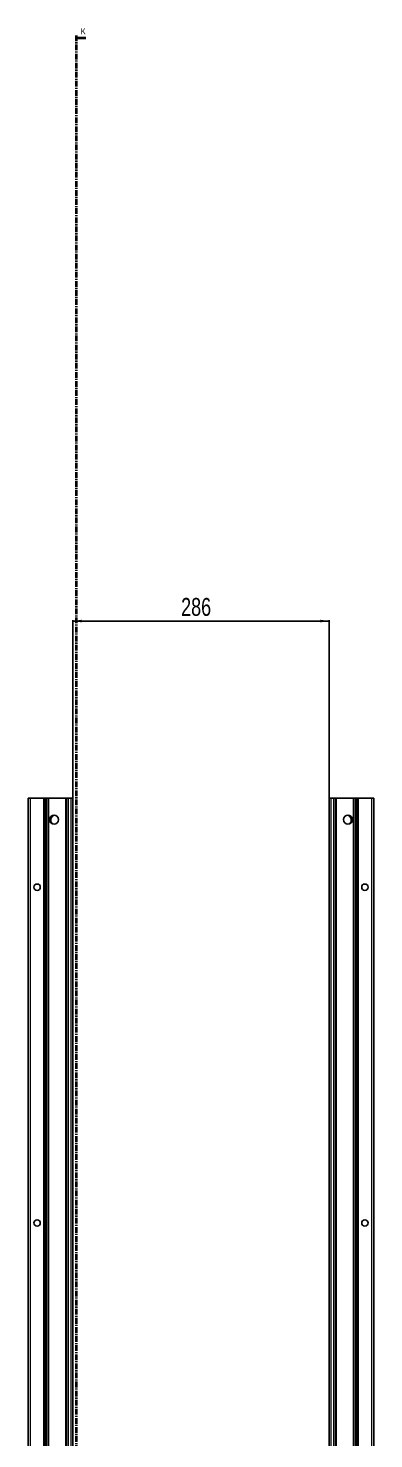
# Model space of a CAD drawing. Header units: millimetres. Extents: x -199 to 2744, y -1647 to 1507.
# Drawn here: x 1263 to 1649, y -68 to 1507 of the extents above; entities that cross this region are included whole.
import ezdxf

# ---------------------------------------------------------------- set-up
doc = ezdxf.new("R2010")
doc.units = ezdxf.units.MM
doc.linetypes.add('CENTER', pattern=[10.16, 6.35, -1.27, 1.27, -1.27])
doc.layers.add('FORMAT', color=7, linetype='Continuous')
doc.styles.add('SLDTEXTSTYLE0', font='TXT', dxfattribs={"width": 0.75})
doc.dimstyles.new('SLDDIMSTYLE0', dxfattribs={"dimtxt": 20, "dimasz": 10, "dimexe": 0, "dimexo": 0.0625, "dimgap": 5, "dimtad": 2, "dimdec": 1, "dimrnd": 1e-09, "dimzin": 12, "dimdsep": 46, "dimtxsty": 'SLDTEXTSTYLE0', "dimsah": 1, "dimcen": 0.09, "dimadec": 0, "dimazin": 3, "dimtfac": 1, "dimtofl": 0, "dimtmove": 0, "dimatfit": 3, "dimfxl": 0, "dimfrac": 2, "dimtolj": 1, "dimtzin": 12, "dimarcsym": 0})

# ---------------------------------------------------------------- blocks, each defined once
blk = doc.blocks.new('_D_4')
at = {"layer": 'FORMAT'}
for p, q in [((1313, 647.2), (1313, 846)), ((1313, 845), (1599, 845)), ((1599, 647.2), (1599, 846))]:
    blk.add_line(p, q, dxfattribs=at)
for points in [[(1313, 845), (1323, 843.5), (1323, 846.5)], [(1599, 845), (1589, 846.5), (1589, 843.5)]]:
    blk.add_solid(points, dxfattribs=at)
at = {"layer": 'FORMAT', "insert": (1433.8, 870.8), "char_height": 20, "attachment_point": 1, "style": 'SLDTEXTSTYLE0'}
blk.add_mtext('286', dxfattribs=at)

msp = doc.modelspace()

# ---------------------------------------------------------------- linework, layer by layer
at = {"color": 7, "linetype": 'CENTER', "lineweight": 35}
msp.add_line((1316.72, 1499.09), (1316.72, -1103.67), dxfattribs=at)
at = {"color": 7, "linetype": 'Continuous', "lineweight": 35}
msp.add_line((1327.36, 1496.09), (1316.72, 1496.09), dxfattribs=at)
at = {"color": 7, "linetype": 'Continuous', "lineweight": 25}
for p, q in [((1263.29, -851.79), (1263.29, 647.21)), ((1263.29, 647.21), (1265.29, 647.21)), ((1265.29, 647.21), (1280.64, 647.21)), ((1280.64, 647.21), (1281.29, 647.21)), ((1281.29, 623.46), (1281.29, 647.21)), ((1281.29, 647.21), (1281.87, 647.21)), ((1281.87, 647.21), (1283.08, 647.21)), ((1283.08, 647.21), (1283.08, -851.79)), ((1283.08, 647.21), (1283.11, 647.21)), ((1283.11, 647.21), (1283.11, -851.79)), ((1283.11, 647.21), (1284.32, 647.21)), ((1284.32, 647.21), (1285.73, 647.21)), ((1285.73, 647.21), (1305.14, 647.21)), ((1305.14, 647.21), (1305.79, 647.21)), ((1305.79, -851.79), (1305.79, 647.21)), ((1305.79, 647.21), (1307.79, 647.21)), ((1307.79, 647.21), (1310.99, 647.21)), ((1310.99, 647.21), (1312.99, 647.21)), ((1312.99, 647.21), (1312.99, -851.79)), ((1598.99, -851.79), (1598.99, 647.21)), ((1598.99, 647.21), (1600.99, 647.21)), ((1604.19, 647.21), (1600.99, 647.21)), ((1604.19, 647.21), (1606.19, 647.21)), ((1606.19, 647.21), (1606.19, -851.79)), ((1606.19, 647.21), (1606.84, 647.21)), ((1626.24, 647.21), (1606.84, 647.21)), ((1626.24, 647.21), (1627.65, 647.21)), ((1628.86, 647.21), (1627.65, 647.21)), ((1628.86, -851.79), (1628.86, 647.21)), ((1628.89, 647.21), (1628.86, 647.21)), ((1628.89, -851.79), (1628.89, 647.21)), ((1630.1, 647.21), (1628.89, 647.21)), ((1630.1, 647.21), (1630.69, 647.21)), ((1630.69, 647.21), (1630.69, 623.46)), ((1630.69, 647.21), (1631.34, 647.21)), ((1646.69, 647.21), (1631.34, 647.21)), ((1646.69, 647.21), (1648.69, 647.21)), ((1648.69, 647.21), (1648.69, -851.79)), ((1281.35, 623.35), (1281.29, 623.46)), ((1281.29, 623.46), (1281.29, 621.96)), ((1281.29, 621.96), (1281.35, 622.06)), ((1281.29, 573.46), (1281.29, 621.96)), ((1281.35, 622.06), (1281.35, 623.35)), ((1291.34, 627.73), (1291.34, 628.14)), ((1620.64, 628.14), (1620.64, 627.73)), ((1630.69, 623.46), (1630.62, 623.35)), ((1630.62, 623.35), (1630.62, 622.06)), ((1630.62, 622.06), (1630.69, 621.96)), ((1630.69, 621.96), (1630.69, 623.46)), ((1630.69, 621.96), (1630.69, 573.46)), ((1281.35, 573.35), (1281.29, 573.46)), ((1281.29, 573.46), (1281.29, 571.96)), ((1281.29, 571.96), (1281.35, 572.06)), ((1281.29, 523.46), (1281.29, 571.96)), ((1281.35, 572.06), (1281.35, 573.35)), ((1630.69, 573.46), (1630.62, 573.35)), ((1630.62, 573.35), (1630.62, 572.06)), ((1630.62, 572.06), (1630.69, 571.96)), ((1630.69, 571.96), (1630.69, 573.46)), ((1630.69, 571.96), (1630.69, 523.46)), ((1281.35, 523.35), (1281.29, 523.46)), ((1281.29, 523.46), (1281.29, 521.96)), ((1281.29, 521.96), (1281.35, 522.06)), ((1281.29, 473.46), (1281.29, 521.96)), ((1281.35, 522.06), (1281.35, 523.35)), ((1630.69, 523.46), (1630.62, 523.35)), ((1630.62, 523.35), (1630.62, 522.06)), ((1630.62, 522.06), (1630.69, 521.96)), ((1630.69, 521.96), (1630.69, 523.46)), ((1630.69, 521.96), (1630.69, 473.46)), ((1281.35, 473.35), (1281.29, 473.46)), ((1281.29, 473.46), (1281.29, 471.96)), ((1281.35, 472.06), (1281.35, 473.35)), ((1630.69, 473.46), (1630.62, 473.35)), ((1630.62, 473.35), (1630.62, 472.06)), ((1630.69, 471.96), (1630.69, 473.46)), ((1281.29, 471.96), (1281.35, 472.06)), ((1281.29, 423.46), (1281.29, 471.96)), ((1630.62, 472.06), (1630.69, 471.96)), ((1630.69, 471.96), (1630.69, 423.46)), ((1281.35, 423.35), (1281.29, 423.46)), ((1281.29, 423.46), (1281.29, 421.96)), ((1281.29, 421.96), (1281.35, 422.06)), ((1281.29, 373.46), (1281.29, 421.96)), ((1281.35, 422.06), (1281.35, 423.35)), ((1630.69, 423.46), (1630.62, 423.35)), ((1630.62, 423.35), (1630.62, 422.06)), ((1630.62, 422.06), (1630.69, 421.96)), ((1630.69, 421.96), (1630.69, 423.46)), ((1630.69, 421.96), (1630.69, 373.46)), ((1281.35, 373.35), (1281.29, 373.46)), ((1281.29, 373.46), (1281.29, 371.96)), ((1281.29, 371.96), (1281.35, 372.06)), ((1281.29, 323.46), (1281.29, 371.96)), ((1281.35, 372.06), (1281.35, 373.35)), ((1630.69, 373.46), (1630.62, 373.35)), ((1630.62, 373.35), (1630.62, 372.06)), ((1630.62, 372.06), (1630.69, 371.96)), ((1630.69, 371.96), (1630.69, 373.46)), ((1630.69, 371.96), (1630.69, 323.46)), ((1281.35, 323.35), (1281.29, 323.46)), ((1281.29, 323.46), (1281.29, 321.96)), ((1281.29, 321.96), (1281.35, 322.06)), ((1281.29, 273.46), (1281.29, 321.96)), ((1281.35, 322.06), (1281.35, 323.35)), ((1630.69, 323.46), (1630.62, 323.35)), ((1630.62, 323.35), (1630.62, 322.06)), ((1630.62, 322.06), (1630.69, 321.96)), ((1630.69, 321.96), (1630.69, 323.46)), ((1630.69, 321.96), (1630.69, 273.46)), ((1281.35, 273.35), (1281.29, 273.46)), ((1281.29, 273.46), (1281.29, 271.96)), ((1281.29, 271.96), (1281.35, 272.06)), ((1281.29, 223.46), (1281.29, 271.96)), ((1281.35, 272.06), (1281.35, 273.35)), ((1630.69, 273.46), (1630.62, 273.35)), ((1630.62, 273.35), (1630.62, 272.06)), ((1630.62, 272.06), (1630.69, 271.96)), ((1630.69, 271.96), (1630.69, 273.46)), ((1630.69, 271.96), (1630.69, 223.46)), ((1281.35, 223.35), (1281.29, 223.46)), ((1281.29, 223.46), (1281.29, 221.96)), ((1281.29, 221.96), (1281.35, 222.06)), ((1281.29, 173.46), (1281.29, 221.96)), ((1281.35, 222.06), (1281.35, 223.35)), ((1630.69, 223.46), (1630.62, 223.35)), ((1630.62, 223.35), (1630.62, 222.06)), ((1630.62, 222.06), (1630.69, 221.96)), ((1630.69, 221.96), (1630.69, 223.46)), ((1630.69, 221.96), (1630.69, 173.46)), ((1281.35, 173.35), (1281.29, 173.46)), ((1281.29, 173.46), (1281.29, 171.96)), ((1281.35, 172.06), (1281.35, 173.35)), ((1630.69, 173.46), (1630.62, 173.35)), ((1630.62, 173.35), (1630.62, 172.06)), ((1630.69, 171.96), (1630.69, 173.46)), ((1281.29, 171.96), (1281.35, 172.06)), ((1281.29, 123.46), (1281.29, 171.96)), ((1630.62, 172.06), (1630.69, 171.96)), ((1630.69, 171.96), (1630.69, 123.46)), ((1281.35, 123.35), (1281.29, 123.46)), ((1281.29, 123.46), (1281.29, 121.96)), ((1281.29, 121.96), (1281.35, 122.06)), ((1281.29, 73.46), (1281.29, 121.96)), ((1281.35, 122.06), (1281.35, 123.35)), ((1630.69, 123.46), (1630.62, 123.35)), ((1630.62, 123.35), (1630.62, 122.06)), ((1630.62, 122.06), (1630.69, 121.96)), ((1630.69, 121.96), (1630.69, 123.46)), ((1630.69, 121.96), (1630.69, 73.46)), ((1281.35, 73.35), (1281.29, 73.46)), ((1281.29, 73.46), (1281.29, 71.96)), ((1281.29, 71.96), (1281.35, 72.06)), ((1281.29, 23.46), (1281.29, 71.96)), ((1281.35, 72.06), (1281.35, 73.35)), ((1630.69, 73.46), (1630.62, 73.35)), ((1630.62, 73.35), (1630.62, 72.06)), ((1630.62, 72.06), (1630.69, 71.96)), ((1630.69, 71.96), (1630.69, 73.46)), ((1630.69, 71.96), (1630.69, 23.46)), ((1281.35, 23.35), (1281.29, 23.46)), ((1281.29, 23.46), (1281.29, 21.96)), ((1281.29, 21.96), (1281.35, 22.06)), ((1281.29, -26.54), (1281.29, 21.96)), ((1281.35, 22.06), (1281.35, 23.35)), ((1630.69, 23.46), (1630.62, 23.35)), ((1630.62, 23.35), (1630.62, 22.06)), ((1630.62, 22.06), (1630.69, 21.96)), ((1630.69, 21.96), (1630.69, 23.46)), ((1630.69, 21.96), (1630.69, -26.54)), ((1281.35, -26.65), (1281.29, -26.54)), ((1281.29, -26.54), (1281.29, -28.04)), ((1281.29, -28.04), (1281.35, -27.94)), ((1281.29, -76.54), (1281.29, -28.04)), ((1281.35, -27.94), (1281.35, -26.65)), ((1630.69, -26.54), (1630.62, -26.65)), ((1630.62, -26.65), (1630.62, -27.94)), ((1630.62, -27.94), (1630.69, -28.04)), ((1630.69, -28.04), (1630.69, -26.54)), ((1630.69, -28.04), (1630.69, -76.54))]:
    msp.add_line(p, q, dxfattribs=at)
at = {"color": 8, "linetype": 'Continuous', "lineweight": 18}
for p, q in [((1265.29, 647.21), (1265.29, -851.79)), ((1280.64, -851.79), (1280.64, 647.21)), ((1281.87, 647.21), (1281.87, -851.79)), ((1284.32, -851.79), (1284.32, 647.21)), ((1285.73, 647.21), (1285.73, -851.79)), ((1305.14, -851.79), (1305.14, 647.21)), ((1307.79, 647.21), (1307.79, -851.79)), ((1310.99, -851.79), (1310.99, 647.21)), ((1600.99, 647.21), (1600.99, -851.79)), ((1604.19, -851.79), (1604.19, 647.21)), ((1606.84, 647.21), (1606.84, -851.79)), ((1626.24, -851.79), (1626.24, 647.21)), ((1627.65, 647.21), (1627.65, -851.79)), ((1630.1, -851.79), (1630.1, 647.21)), ((1631.34, 647.21), (1631.34, -851.79)), ((1646.69, -851.79), (1646.69, 647.21))]:
    msp.add_line(p, q, dxfattribs=at)
at = {"color": 7, "linetype": 'Continuous', "lineweight": 25}
for centre, radius in [((1292.14, 623.21), 5), ((1619.84, 623.21), 5), ((1273.19, 547.71), 3.5), ((1638.79, 547.71), 3.5), ((1273.19, 172.71), 3.5), ((1638.79, 172.71), 3.5)]:
    msp.add_circle(centre, radius, dxfattribs=at)
for centre, radius, start, end in [((1293.64, 622.71), 5.25, 119.14074, 233.81086), ((1290.84, 627.73), 0.5, 299.14074, 0), ((1621.14, 627.73), 0.5, 180, 240.85926), ((1618.34, 622.71), 5.25, 306.18912, 60.85926)]:
    msp.add_arc(centre, radius, start, end, dxfattribs=at)
at = {"color": 7, "linetype": 'Continuous', "lineweight": 35}
msp.add_solid([(1316.72, 1496.09), (1323.72, 1494.97), (1323.72, 1497.21)], dxfattribs=at)

# ---------------------------------------------------------------- texts
at = {"color": 7, "linetype": 'Continuous', "insert": (1321.84, 1507.21), "char_height": 7, "attachment_point": 1, "style": 'SLDTEXTSTYLE0'}
msp.add_mtext('K', dxfattribs=at)

# ---------------------------------------------------------------- dimensions: what is measured, and where the dimension line sits
at = {"layer": 'FORMAT'}
dim = msp.add_linear_dim(base=(1598.99, 845), p1=(1312.99, 647.21), p2=(1598.99, 647.21), dimstyle='SLDDIMSTYLE0', dxfattribs=at)
dim.commit()
dim.dimension.update_dxf_attribs({"geometry": '_D_4', "text_midpoint": (1455.99, 845), "dimtype": 160})

doc.saveas('drawing.dxf')
